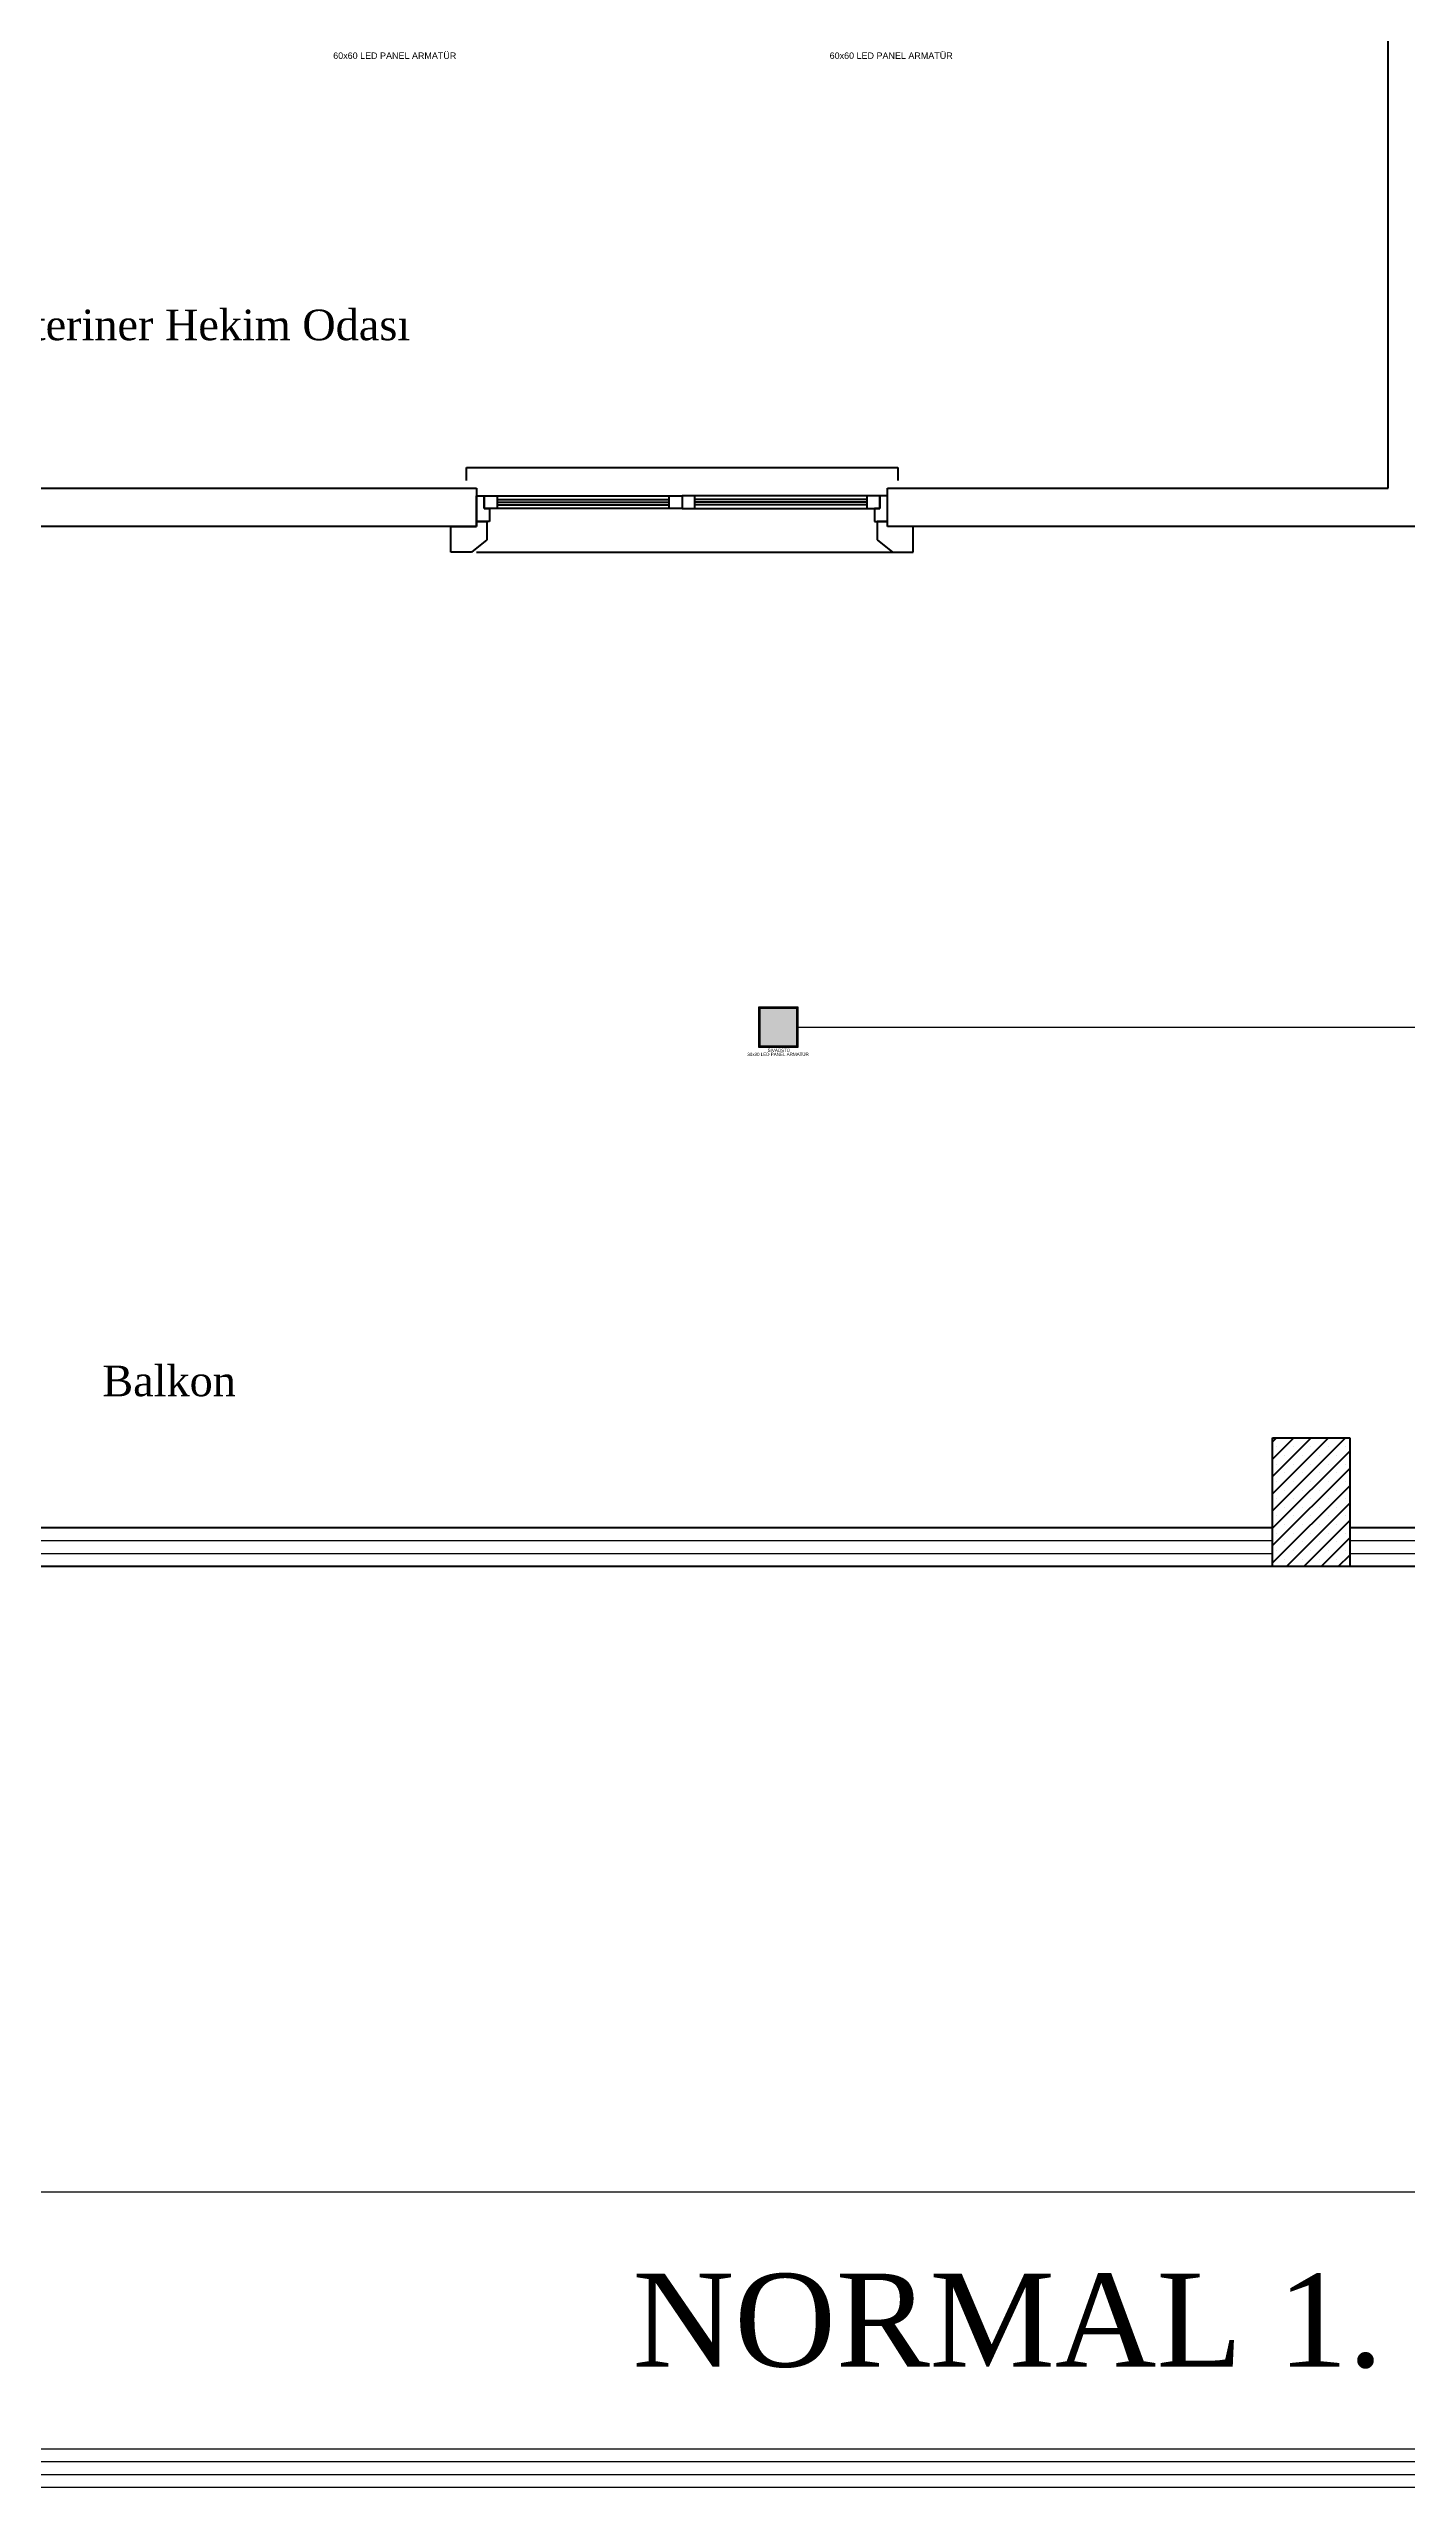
# Model space of a CAD drawing. Header units: millimetres. Extents: x 2046 to 14753, y 2361 to 29276.
# Drawn here: x 6715 to 7244, y 23217 to 24167 of the extents above; entities that cross this region are included whole.
import ezdxf

# ---------------------------------------------------------------- set-up
doc = ezdxf.new("R2010")
doc.units = ezdxf.units.MM
doc.layers.add('A.O. DUVAR', color=7, linetype='Continuous', lineweight=50)
doc.layers.add('yazi', color=251, linetype='Continuous', lineweight=25)
doc.layers.add('aydınlatma', color=3, linetype='Continuous')
doc.styles.add('A.O. MALZEME', font='times.ttf', dxfattribs={"height": 10})
doc.styles.add('Elektrik Yazı', font='times.ttf')
doc.styles.get("Standard").update_dxf_attribs({"font": 'arial.ttf'})

msp = doc.modelspace()

# ---------------------------------------------------------------- hatches: boundary and pattern name
at = {"layer": 'aydınlatma'}
h = msp.add_hatch(color=256, dxfattribs=at)
h.set_gradient(color1=(255, 255, 255))
h.paths.add_polyline_path([(6991.402, 23793.108), (6991.402, 23778.608), (7005.902, 23778.608), (7005.902, 23793.108)])

# ---------------------------------------------------------------- linework, layer by layer
at = {"layer": 'A.O. DUVAR'}
for p, q in [((7236.152, 23995.858), (7236.152, 24255.858)), ((6877.146, 23998.858), (6877.146, 24003.858)), ((6877.146, 24003.858), (7045.146, 24003.858)), ((6877.146, 23998.858), (6877.146, 24003.858)), ((6877.146, 24003.858), (7045.146, 24003.858)), ((7045.146, 24003.858), (7045.146, 23998.858)), ((7045.146, 24003.858), (7045.146, 23998.858)), ((6691.152, 23995.858), (6881.146, 23995.858)), ((6881.146, 23995.858), (6881.146, 23980.858)), ((6881.146, 23982.858), (6881.146, 23992.858)), ((6881.146, 23992.858), (6884.146, 23992.858)), ((6881.146, 23982.858), (6881.146, 23992.858)), ((6881.146, 23992.858), (6884.146, 23992.858)), ((6884.146, 23992.858), (6884.146, 23987.858)), ((6884.146, 23992.858), (6889.146, 23992.858)), ((6884.146, 23987.858), (6884.146, 23992.858)), ((6884.146, 23992.858), (6884.146, 23987.858)), ((6884.146, 23992.858), (6889.146, 23992.858)), ((6884.146, 23987.858), (6884.146, 23992.858)), ((6889.146, 23992.858), (6956.146, 23992.858)), ((6889.146, 23992.858), (6889.146, 23987.858)), ((6889.146, 23992.858), (6956.146, 23992.858)), ((6889.146, 23992.858), (6889.146, 23987.858)), ((6956.146, 23992.858), (6961.146, 23992.858)), ((6956.146, 23987.858), (6956.146, 23992.858)), ((6956.146, 23992.858), (6961.146, 23992.858)), ((6956.146, 23987.858), (6956.146, 23992.858)), ((6961.146, 23992.858), (6961.146, 23987.858)), ((6966.146, 23992.858), (6961.146, 23992.858)), ((6961.146, 23992.858), (6961.146, 23987.858)), ((6961.146, 23992.858), (6961.146, 23987.858)), ((6966.146, 23992.858), (6961.146, 23992.858)), ((6961.146, 23992.858), (6961.146, 23987.858)), ((7033.146, 23992.858), (6966.146, 23992.858)), ((6966.146, 23987.858), (6966.146, 23992.858)), ((7033.146, 23992.858), (6966.146, 23992.858)), ((6966.146, 23987.858), (6966.146, 23992.858)), ((7038.146, 23992.858), (7033.146, 23992.858)), ((7033.146, 23992.858), (7033.146, 23987.858)), ((7038.146, 23992.858), (7033.146, 23992.858)), ((7033.146, 23992.858), (7033.146, 23987.858)), ((7041.146, 23992.858), (7038.146, 23992.858)), ((7038.146, 23992.858), (7038.146, 23987.858)), ((7038.146, 23987.858), (7038.146, 23992.858)), ((7041.146, 23992.858), (7038.146, 23992.858)), ((7038.146, 23992.858), (7038.146, 23987.858)), ((7038.146, 23987.858), (7038.146, 23992.858)), ((7041.146, 23995.858), (7236.152, 23995.858)), ((7041.146, 23980.858), (7041.146, 23995.858)), ((7041.146, 23982.858), (7041.146, 23992.858)), ((7041.146, 23982.858), (7041.146, 23992.858)), ((6886.146, 23982.858), (6881.146, 23982.858)), ((6886.146, 23982.858), (6881.146, 23982.858)), ((6884.146, 23987.858), (6886.146, 23987.858)), ((6889.146, 23987.858), (6884.146, 23987.858)), ((6884.146, 23987.858), (6886.146, 23987.858)), ((6889.146, 23987.858), (6884.146, 23987.858)), ((6886.146, 23987.858), (6886.146, 23982.858)), ((6886.146, 23987.858), (6886.146, 23982.858)), ((6889.146, 23991.358), (6956.146, 23991.358)), ((6889.146, 23991.358), (6956.146, 23991.358)), ((6889.146, 23990.358), (6956.146, 23990.358)), ((6889.146, 23990.358), (6956.146, 23990.358)), ((6889.146, 23989.358), (6956.146, 23989.358)), ((6889.146, 23989.358), (6956.146, 23989.358)), ((6956.146, 23987.858), (6889.146, 23987.858)), ((6956.146, 23987.858), (6889.146, 23987.858)), ((6961.146, 23987.858), (6956.146, 23987.858)), ((6961.146, 23987.858), (6956.146, 23987.858)), ((6961.146, 23987.858), (6966.146, 23987.858)), ((6961.146, 23987.858), (6966.146, 23987.858)), ((7033.146, 23991.358), (6966.146, 23991.358)), ((7033.146, 23991.358), (6966.146, 23991.358)), ((7033.146, 23990.358), (6966.146, 23990.358)), ((7033.146, 23990.358), (6966.146, 23990.358)), ((7033.146, 23989.358), (6966.146, 23989.358)), ((7033.146, 23989.358), (6966.146, 23989.358)), ((6966.146, 23987.858), (7033.146, 23987.858)), ((6966.146, 23987.858), (7033.146, 23987.858)), ((7033.146, 23987.858), (7038.146, 23987.858)), ((7033.146, 23987.858), (7038.146, 23987.858)), ((7038.146, 23987.858), (7036.146, 23987.858)), ((7036.146, 23987.858), (7036.146, 23982.858)), ((7038.146, 23987.858), (7036.146, 23987.858)), ((7036.146, 23987.858), (7036.146, 23982.858)), ((7036.146, 23982.858), (7041.146, 23982.858)), ((7036.146, 23982.858), (7041.146, 23982.858)), ((6881.146, 23980.858), (6691.152, 23980.858)), ((7236.152, 23980.858), (7041.146, 23980.858)), ((7251.152, 23980.858), (7236.152, 23980.858)), ((7236.152, 23980.858), (7236.152, 23980.858)), ((6881.131, 23970.858), (7043.161, 23970.858)), ((6881.131, 23970.858), (7043.161, 23970.858)), ((7191.152, 23625.858), (7221.152, 23625.858)), ((7191.152, 23575.858), (7191.152, 23625.858)), ((7191.152, 23575.858), (7191.152, 23625.858)), ((7191.152, 23625.858), (7221.152, 23625.858)), ((7221.152, 23625.858), (7221.152, 23575.858)), ((7221.152, 23625.858), (7221.152, 23575.858)), ((7191.152, 23590.858), (6671.152, 23590.858)), ((7401.152, 23590.858), (7221.152, 23590.858)), ((8041.152, 23575.858), (6641.152, 23575.858)), ((7221.152, 23575.858), (7191.152, 23575.858)), ((7221.152, 23575.858), (7191.152, 23575.858))]:
    msp.add_line(p, q, dxfattribs=at)
at = {"layer": 'A.O. DUVAR', "ltscale": 100}
for p, q in [((6881.146, 23980.858), (6881.146, 23982.858)), ((6881.146, 23982.858), (6885.146, 23982.858)), ((6881.146, 23980.858), (6881.146, 23982.858)), ((6881.146, 23982.858), (6885.146, 23982.858)), ((6885.146, 23982.858), (6885.146, 23975.656)), ((6885.146, 23982.858), (6885.146, 23975.656)), ((7041.146, 23982.858), (7037.146, 23982.858)), ((7037.146, 23982.858), (7037.146, 23975.656)), ((7041.146, 23982.858), (7037.146, 23982.858)), ((7037.146, 23982.858), (7037.146, 23975.656)), ((7041.146, 23980.858), (7041.146, 23982.858)), ((7041.146, 23980.858), (7041.146, 23982.858)), ((6871.146, 23970.858), (6871.146, 23980.858)), ((6871.146, 23980.858), (6881.146, 23980.858)), ((6871.146, 23970.858), (6871.146, 23980.858)), ((6871.146, 23980.858), (6881.146, 23980.858)), ((6885.146, 23975.656), (6879.131, 23970.858)), ((6885.146, 23975.656), (6879.131, 23970.858)), ((7037.146, 23975.656), (7043.161, 23970.858)), ((7037.146, 23975.656), (7043.161, 23970.858)), ((7051.146, 23980.858), (7041.146, 23980.858)), ((7051.146, 23980.858), (7041.146, 23980.858)), ((7051.146, 23970.858), (7051.146, 23980.858)), ((7051.146, 23970.858), (7051.146, 23980.858)), ((6879.131, 23970.858), (6871.146, 23970.858)), ((6879.131, 23970.858), (6871.146, 23970.858)), ((7043.161, 23970.858), (7051.146, 23970.858)), ((7043.161, 23970.858), (7051.146, 23970.858))]:
    msp.add_line(p, q, dxfattribs=at)
at = {"layer": 'A.O. DUVAR', "linetype": 'Continuous', "ltscale": 10}
for p, q in [((7191.152, 23624.372), (7192.638, 23625.858)), ((7191.152, 23617.637), (7199.373, 23625.858)), ((7191.152, 23610.902), (7206.109, 23625.858)), ((7191.152, 23604.167), (7212.844, 23625.858)), ((7191.152, 23597.432), (7219.579, 23625.858)), ((7192.578, 23622.43), (7192.578, 23622.43)), ((7195.945, 23625.798), (7195.945, 23625.798)), ((7199.313, 23622.43), (7199.313, 23622.43)), ((7202.68, 23625.798), (7202.68, 23625.798)), ((7206.048, 23622.43), (7206.048, 23622.43)), ((7209.416, 23625.798), (7209.416, 23625.798)), ((7212.783, 23622.43), (7212.783, 23622.43)), ((7216.151, 23625.798), (7216.151, 23625.798)), ((7219.518, 23622.43), (7219.518, 23622.43)), ((7191.152, 23590.696), (7221.152, 23620.696)), ((7191.152, 23583.961), (7221.152, 23613.961)), ((7192.578, 23615.695), (7192.578, 23615.695)), ((7195.945, 23619.063), (7195.945, 23619.063)), ((7195.945, 23612.327), (7195.945, 23612.327)), ((7199.313, 23615.695), (7199.313, 23615.695)), ((7202.68, 23619.063), (7202.68, 23619.063)), ((7202.68, 23612.327), (7202.68, 23612.327)), ((7206.048, 23615.695), (7206.048, 23615.695)), ((7209.416, 23619.063), (7209.416, 23619.063)), ((7209.416, 23612.327), (7209.416, 23612.327)), ((7212.783, 23615.695), (7212.783, 23615.695)), ((7216.151, 23619.063), (7216.151, 23619.063)), ((7216.151, 23612.327), (7216.151, 23612.327)), ((7219.518, 23615.695), (7219.518, 23615.695)), ((7191.152, 23577.226), (7221.152, 23607.226)), ((7192.578, 23608.96), (7192.578, 23608.96)), ((7192.578, 23602.225), (7192.578, 23602.225)), ((7195.945, 23605.592), (7195.945, 23605.592)), ((7199.313, 23608.96), (7199.313, 23608.96)), ((7199.313, 23602.225), (7199.313, 23602.225)), ((7202.68, 23605.592), (7202.68, 23605.592)), ((7206.048, 23608.96), (7206.048, 23608.96)), ((7206.048, 23602.225), (7206.048, 23602.225)), ((7209.416, 23605.592), (7209.416, 23605.592)), ((7212.783, 23608.96), (7212.783, 23608.96)), ((7212.783, 23602.225), (7212.783, 23602.225)), ((7216.151, 23605.592), (7216.151, 23605.592)), ((7219.518, 23608.96), (7219.518, 23608.96)), ((7219.518, 23602.225), (7219.518, 23602.225)), ((7192.578, 23595.489), (7192.578, 23595.489)), ((7195.945, 23598.857), (7195.945, 23598.857)), ((7196.52, 23575.858), (7221.152, 23600.491)), ((7199.313, 23595.489), (7199.313, 23595.489)), ((7202.68, 23598.857), (7202.68, 23598.857)), ((7203.255, 23575.858), (7221.152, 23593.756)), ((7206.048, 23595.489), (7206.048, 23595.489)), ((7209.416, 23598.857), (7209.416, 23598.857)), ((7212.783, 23595.489), (7212.783, 23595.489)), ((7216.151, 23598.857), (7216.151, 23598.857)), ((7219.518, 23595.489), (7219.518, 23595.489)), ((7192.578, 23588.754), (7192.578, 23588.754)), ((7195.945, 23592.122), (7195.945, 23592.122)), ((7195.945, 23585.387), (7195.945, 23585.387)), ((7199.313, 23588.754), (7199.313, 23588.754)), ((7202.68, 23592.122), (7202.68, 23592.122)), ((7202.68, 23585.387), (7202.68, 23585.387)), ((7206.048, 23588.754), (7206.048, 23588.754)), ((7209.416, 23592.122), (7209.416, 23592.122)), ((7209.416, 23585.387), (7209.416, 23585.387)), ((7209.99, 23575.858), (7221.152, 23587.02)), ((7212.783, 23588.754), (7212.783, 23588.754)), ((7216.151, 23592.122), (7216.151, 23592.122)), ((7216.151, 23585.387), (7216.151, 23585.387)), ((7219.518, 23588.754), (7219.518, 23588.754)), ((7192.578, 23582.019), (7192.578, 23582.019)), ((7195.945, 23578.651), (7195.945, 23578.651)), ((7199.313, 23582.019), (7199.313, 23582.019)), ((7202.68, 23578.651), (7202.68, 23578.651)), ((7206.048, 23582.019), (7206.048, 23582.019)), ((7209.416, 23578.651), (7209.416, 23578.651)), ((7212.783, 23582.019), (7212.783, 23582.019)), ((7216.151, 23578.651), (7216.151, 23578.651)), ((7216.725, 23575.858), (7221.152, 23580.285)), ((7219.518, 23582.019), (7219.518, 23582.019))]:
    msp.add_line(p, q, dxfattribs=at)
at = {"layer": 'A.O. DUVAR', "lineweight": 25, "ltscale": 4}
for p, q in [((7191.152, 23585.858), (6671.152, 23585.858)), ((7191.152, 23580.858), (7191.152, 23585.858)), ((7401.152, 23585.858), (7221.152, 23585.858)), ((7221.152, 23585.858), (7221.152, 23580.858)), ((6671.152, 23580.858), (7191.152, 23580.858)), ((7221.152, 23580.858), (7401.152, 23580.858))]:
    msp.add_line(p, q, dxfattribs=at)
at = {"layer": 'aydınlatma'}
for points in [[(6990.902, 23793.608), (6990.902, 23778.108), (7006.402, 23778.108), (7006.402, 23793.608)], [(6991.402, 23793.108), (6991.402, 23778.608), (7005.902, 23778.608), (7005.902, 23793.108)]]:
    msp.add_lwpolyline(points, close=True, dxfattribs=at)
for points in [[(6991.152, 23793.358), (6991.152, 23778.358), (7006.152, 23778.358), (7006.152, 23793.358), (6991.152, 23793.358)], [(7006.402, 23785.858), (7333.402, 23785.858)]]:
    msp.add_lwpolyline(points, dxfattribs=at)
at = {"layer": 'yazi'}
msp.add_line((3020.515, 23332.18), (11459.215, 23332.18), dxfattribs=at)
for points in [[(3020.515, 23232.18), (11459.215, 23232.18)], [(3020.515, 23227.18), (11459.215, 23227.18)], [(3020.515, 23222.18), (11459.215, 23222.18)], [(3020.515, 23217.18), (11459.215, 23217.18)]]:
    msp.add_lwpolyline(points, dxfattribs=at)

# ---------------------------------------------------------------- texts
at = {"layer": 'A.O. DUVAR', "style": 'A.O. MALZEME'}
for s, height, p in [('Veteriner Hekim Odası', 11.91743, (6687.317, 24053.455, 3.5)), ('Balkon', 11.9174, (6735.388, 23642.131, 3.5))]:
    msp.add_text(s, height=height, dxfattribs=at).set_placement(p)
at = {"layer": 'aydınlatma'}
for s, height, p in [('60x60 LED PANEL ARMATÜR', 2.5, (6825.293, 24163.032)), ('60x60 LED PANEL ARMATÜR', 2.5, (7018.627, 24163.032)), ('30x30 LED PANEL ARMATÜR', 1.25, (6986.556, 23774.66)), ('SIVAÜSTÜ', 1.25, (6994.486, 23776.228))]:
    msp.add_text(s, height=height, dxfattribs=at).set_placement(p)
at = {"layer": 'yazi', "lineweight": 30, "insert": (6941.941, 23300.387), "char_height": 36.27535, "width": 737.82109, "attachment_point": 1, "style": 'Elektrik Yazı'}
msp.add_mtext('NORMAL 1. KAT PLANI', dxfattribs=at)

doc.saveas('drawing.dxf')
